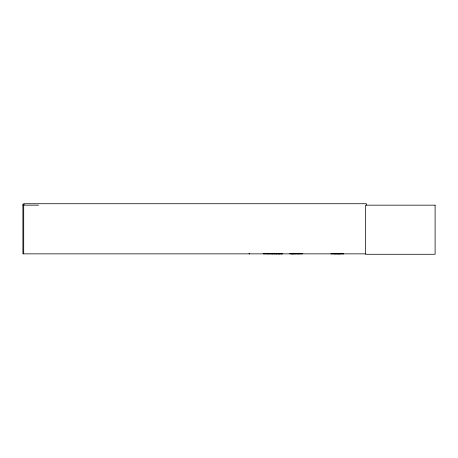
<?xml version="1.0" encoding="UTF-8"?>
<svg xmlns="http://www.w3.org/2000/svg" width="458" height="458" viewBox="0 0 458 458"><rect width="100%" height="100%" fill="white"/><g stroke="black" fill="none" stroke-linecap="round" stroke-linejoin="round"><path stroke-width="0.69" d="M297.242 253.841L297.242 253.451M341.485 253.795L341.508 253.451M331.014 253.858L343.786 253.818M298.335 253.806L298.278 253.348M298.484 253.795L298.501 253.348M272.31 253.806L272.361 253.486M24.331 204.245L22.9 204.245L22.9 253.858L365.702 253.858M22.9 205.167L38.609 205.167M263.298 253.537L272.47 253.537M263.281 253.658L272.487 253.658M263.287 253.829L282.409 253.841M302.211 253.841L289.874 253.841L289.88 253.451M279.306 253.806L279.26 253.486L279.208 253.858M281.87 253.806L281.836 253.486L281.802 253.858M276.432 253.806L276.397 253.486L276.363 253.858M295.719 253.806L295.776 253.348M295.57 253.795L295.553 253.348M334.397 253.806L334.466 253.451M334.266 253.795L334.237 253.451M336.653 253.795L336.63 253.451M366.417 205.167L366.417 203.73L23.707 203.73L23.707 253.858M343.672 253.451L343.672 253.858M342.807 253.451L342.807 253.858M340.941 253.451L340.941 253.858M340.031 253.348L340.031 253.858M339.79 253.348L339.79 253.858M339.252 253.348L339.252 253.858M339 253.348L339 253.858M338.348 253.348L338.348 253.858M338.101 253.348L338.101 253.858M337.89 253.451L337.89 253.858M337.369 253.348L337.369 253.858M337.134 253.348L337.134 253.858M335.445 253.451L335.445 253.858M334.993 253.348L334.993 253.858M334.758 253.348L334.758 253.858M331.186 253.451L331.186 253.858M302.017 253.451L302.017 253.858M293.692 253.348L293.687 253.858M293.441 253.348L293.429 253.858M292.032 253.451L292.032 253.858M291.729 253.348L291.729 253.858M282.031 253.451L282.076 253.858M279.912 253.348L279.912 253.858M279.815 253.348L279.815 253.858M278.624 253.348L278.624 253.858M278.435 253.348L278.435 253.858M276.832 253.451L276.832 253.858M275.224 253.451L275.224 253.858M274.76 253.348L274.76 253.858M274.623 253.348L274.623 253.858L274.525 253.348M272.831 253.348L272.831 253.858M272.436 253.451L272.407 253.858M271.394 253.451L271.394 253.858M268.737 253.314L268.737 253.858M268.193 253.314L268.193 253.858M249.69 253.314L249.69 253.858M249.146 253.314L249.146 253.858M435.1 205.167L365.61 205.167L365.61 254.27L435.1 254.27L435.1 205.167M292.152 253.858L292.152 253.451L292.13 253.858"/></g></svg>
